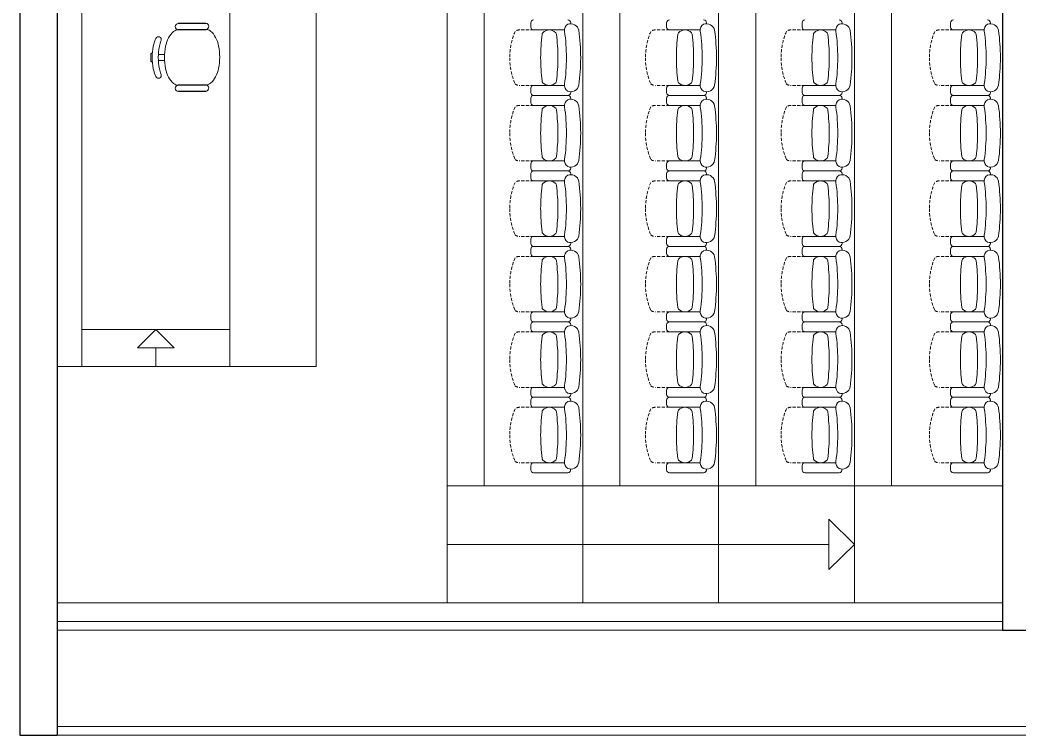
# Model space of a CAD drawing. Header units: inches. Extents: x 11 to 1053, y 2 to 902.
# Drawn here: x 379.9 to 460.9, y 64.4 to 122.3 of the extents above; entities that cross this region are included whole.
import ezdxf

# ---------------------------------------------------------------- set-up
doc = ezdxf.new("R2010")
doc.units = ezdxf.units.IN
doc.header["$MEASUREMENT"] = 0
doc.linetypes.add('DASHED2', pattern=[0.375, 0.25, -0.125])
for name, color, linetype, lineweight in [('OPREMA', 253, 'Continuous', 0), ('STOLARIJA', 5, 'Continuous', 0), ('ZID', 5, 'Continuous', 30)]:
    doc.layers.add(name, color=color, linetype=linetype, lineweight=lineweight)

msp = doc.modelspace()

# ---------------------------------------------------------------- linework, layer by layer
at = {"layer": 'OPREMA'}
for p, q in [((414.53, 163.409, 50), (414.53, 75.109, 50)), ((425.53, 163.409, 50), (425.53, 75.109, 50)), ((417.53, 153.909, 50), (417.53, 84.609, 50)), ((428.53, 153.909, 50), (428.53, 84.609, 50)), ((436.53, 154.259, 50), (436.53, 119.259, 50)), ((439.53, 119.259, 50), (439.53, 153.909, 50)), ((447.53, 119.259, 50), (447.53, 154.259, 50)), ((450.53, 119.259, 50), (450.53, 153.909, 50)), ((384.93, 144.259, 50), (384.93, 94.259, 50)), ((396.93, 144.259, 50), (396.93, 94.259, 50)), ((403.93, 144.259, 50), (403.93, 94.259, 50)), ((392.734, 122.09, 50), (394.984, 122.09, 50)), ((392.734, 121.59, 50), (394.984, 121.59, 50)), ((392.758, 122.061, 50), (395.008, 122.061, 50)), ((392.758, 121.561, 50), (395.008, 121.561, 50)), ((421.312, 121.773, 50), (421.312, 122.119, 50)), ((421.543, 121.542, 50), (424.039, 121.542, 50)), ((424.546, 122.046, 50), (424.546, 122.119, 50)), ((432.312, 121.773, 50), (432.312, 122.119, 50)), ((432.543, 121.542, 50), (435.039, 121.542, 50)), ((435.546, 122.046, 50), (435.546, 122.119, 50)), ((443.292, 121.773, 50), (443.292, 122.119, 50)), ((443.523, 121.542, 50), (446.019, 121.542, 50)), ((446.526, 122.046, 50), (446.526, 122.119, 50)), ((455.312, 121.773, 50), (455.312, 122.119, 50)), ((455.543, 121.542, 50), (458.039, 121.542, 50)), ((458.546, 122.046, 50), (458.546, 122.119, 50)), ((390.533, 119.611, 50), (390.533, 119.011, 50)), ((390.647, 119.661, 50), (390.583, 119.661, 50)), ((391.14, 119.561, 50), (391.64, 119.561, 50)), ((391.14, 119.061, 50), (391.64, 119.061, 50)), ((436.53, 119.259, 50), (436.53, 84.259, 50)), ((439.53, 84.609, 50), (439.53, 119.259, 50)), ((447.53, 84.259, 50), (447.53, 119.259, 50)), ((450.53, 84.609, 50), (450.53, 119.259, 50)), ((390.647, 118.961, 50), (390.583, 118.961, 50)), ((392.734, 117.09, 50), (394.984, 117.09, 50)), ((392.734, 116.59, 50), (394.984, 116.59, 50)), ((392.758, 117.061, 50), (395.008, 117.061, 50)), ((392.758, 116.561, 50), (395.008, 116.561, 50)), ((421.312, 116.811, 50), (421.312, 116.465, 50)), ((421.543, 117.042, 50), (424.039, 117.042, 50)), ((432.312, 116.811, 50), (432.312, 116.465, 50)), ((432.543, 117.042, 50), (435.039, 117.042, 50)), ((443.292, 116.811, 50), (443.292, 116.465, 50)), ((443.523, 117.042, 50), (446.019, 117.042, 50)), ((455.312, 116.811, 50), (455.312, 116.465, 50)), ((455.543, 117.042, 50), (458.039, 117.042, 50)), ((421.312, 115.657, 50), (421.312, 116.004, 50)), ((424.315, 116.234, 50), (421.543, 116.234, 50)), ((424.315, 116.234, 50), (421.543, 116.234, 50)), ((424.546, 116.538, 50), (424.546, 116.465, 50)), ((424.546, 116.538, 50), (424.546, 116.47, 50)), ((424.546, 115.931, 50), (424.546, 116.004, 50)), ((432.312, 115.657, 50), (432.312, 116.004, 50)), ((435.315, 116.234, 50), (432.543, 116.234, 50)), ((435.315, 116.234, 50), (432.543, 116.234, 50)), ((435.546, 116.538, 50), (435.546, 116.465, 50)), ((435.546, 116.538, 50), (435.546, 116.47, 50)), ((435.546, 115.931, 50), (435.546, 116.004, 50)), ((443.292, 115.657, 50), (443.292, 116.004, 50)), ((446.295, 116.234, 50), (443.523, 116.234, 50)), ((446.295, 116.234, 50), (443.523, 116.234, 50)), ((446.526, 116.538, 50), (446.526, 116.465, 50)), ((446.526, 116.538, 50), (446.526, 116.47, 50)), ((446.526, 115.931, 50), (446.526, 116.004, 50)), ((455.312, 115.657, 50), (455.312, 116.004, 50)), ((458.315, 116.234, 50), (455.543, 116.234, 50)), ((458.315, 116.234, 50), (455.543, 116.234, 50)), ((458.546, 116.538, 50), (458.546, 116.465, 50)), ((458.546, 116.538, 50), (458.546, 116.47, 50)), ((458.546, 115.931, 50), (458.546, 116.004, 50)), ((421.543, 115.427, 50), (424.039, 115.427, 50)), ((432.543, 115.427, 50), (435.039, 115.427, 50)), ((443.523, 115.427, 50), (446.019, 115.427, 50)), ((455.543, 115.427, 50), (458.039, 115.427, 50)), ((421.543, 110.927, 50), (424.039, 110.927, 50)), ((432.543, 110.927, 50), (435.039, 110.927, 50)), ((443.523, 110.927, 50), (446.019, 110.927, 50)), ((455.543, 110.927, 50), (458.039, 110.927, 50)), ((421.312, 110.696, 50), (421.312, 110.35, 50)), ((424.315, 110.119, 50), (421.543, 110.119, 50)), ((424.315, 110.119, 50), (421.543, 110.119, 50)), ((424.546, 110.423, 50), (424.546, 110.35, 50)), ((424.546, 110.423, 50), (424.546, 110.355, 50)), ((432.312, 110.696, 50), (432.312, 110.35, 50)), ((435.315, 110.119, 50), (432.543, 110.119, 50)), ((435.315, 110.119, 50), (432.543, 110.119, 50)), ((435.546, 110.423, 50), (435.546, 110.35, 50)), ((435.546, 110.423, 50), (435.546, 110.355, 50)), ((443.292, 110.696, 50), (443.292, 110.35, 50)), ((446.295, 110.119, 50), (443.523, 110.119, 50)), ((446.295, 110.119, 50), (443.523, 110.119, 50)), ((446.526, 110.423, 50), (446.526, 110.35, 50)), ((446.526, 110.423, 50), (446.526, 110.355, 50)), ((455.312, 110.696, 50), (455.312, 110.35, 50)), ((458.315, 110.119, 50), (455.543, 110.119, 50)), ((458.315, 110.119, 50), (455.543, 110.119, 50)), ((458.546, 110.423, 50), (458.546, 110.35, 50)), ((458.546, 110.423, 50), (458.546, 110.355, 50)), ((421.312, 109.542, 50), (421.312, 109.888, 50)), ((421.543, 109.311, 50), (424.039, 109.311, 50)), ((424.546, 109.815, 50), (424.546, 109.888, 50)), ((432.312, 109.542, 50), (432.312, 109.888, 50)), ((432.543, 109.311, 50), (435.039, 109.311, 50)), ((435.546, 109.815, 50), (435.546, 109.888, 50)), ((443.292, 109.542, 50), (443.292, 109.888, 50)), ((443.523, 109.311, 50), (446.019, 109.311, 50)), ((446.526, 109.815, 50), (446.526, 109.888, 50)), ((455.312, 109.542, 50), (455.312, 109.888, 50)), ((455.543, 109.311, 50), (458.039, 109.311, 50)), ((458.546, 109.815, 50), (458.546, 109.888, 50)), ((421.312, 104.581, 50), (421.312, 104.234, 50)), ((421.543, 104.811, 50), (424.039, 104.811, 50)), ((432.312, 104.581, 50), (432.312, 104.234, 50)), ((432.543, 104.811, 50), (435.039, 104.811, 50)), ((443.292, 104.581, 50), (443.292, 104.234, 50)), ((443.523, 104.811, 50), (446.019, 104.811, 50)), ((455.312, 104.581, 50), (455.312, 104.234, 50)), ((455.543, 104.811, 50), (458.039, 104.811, 50)), ((421.312, 103.427, 50), (421.312, 103.773, 50)), ((424.315, 104.004, 50), (421.543, 104.004, 50)), ((424.315, 104.004, 50), (421.543, 104.004, 50)), ((424.546, 104.307, 50), (424.546, 104.234, 50)), ((424.546, 104.307, 50), (424.546, 104.239, 50)), ((424.546, 103.7, 50), (424.546, 103.773, 50)), ((432.312, 103.427, 50), (432.312, 103.773, 50)), ((435.315, 104.004, 50), (432.543, 104.004, 50)), ((435.315, 104.004, 50), (432.543, 104.004, 50)), ((435.546, 104.307, 50), (435.546, 104.234, 50)), ((435.546, 104.307, 50), (435.546, 104.239, 50)), ((435.546, 103.7, 50), (435.546, 103.773, 50)), ((443.292, 103.427, 50), (443.292, 103.773, 50)), ((446.295, 104.004, 50), (443.523, 104.004, 50)), ((446.295, 104.004, 50), (443.523, 104.004, 50)), ((446.526, 104.307, 50), (446.526, 104.234, 50)), ((446.526, 104.307, 50), (446.526, 104.239, 50)), ((446.526, 103.7, 50), (446.526, 103.773, 50)), ((455.312, 103.427, 50), (455.312, 103.773, 50)), ((458.315, 104.004, 50), (455.543, 104.004, 50)), ((458.315, 104.004, 50), (455.543, 104.004, 50)), ((458.546, 104.307, 50), (458.546, 104.234, 50)), ((458.546, 104.307, 50), (458.546, 104.239, 50)), ((458.546, 103.7, 50), (458.546, 103.773, 50)), ((421.543, 103.196, 50), (424.039, 103.196, 50)), ((432.543, 103.196, 50), (435.039, 103.196, 50)), ((443.523, 103.196, 50), (446.019, 103.196, 50)), ((455.543, 103.196, 50), (458.039, 103.196, 50)), ((421.312, 98.465, 50), (421.312, 98.119, 50)), ((421.543, 98.696, 50), (424.039, 98.696, 50)), ((424.546, 98.192, 50), (424.546, 98.119, 50)), ((424.546, 98.192, 50), (424.546, 98.124, 50)), ((432.312, 98.465, 50), (432.312, 98.119, 50)), ((432.543, 98.696, 50), (435.039, 98.696, 50)), ((435.546, 98.192, 50), (435.546, 98.119, 50)), ((435.546, 98.192, 50), (435.546, 98.124, 50)), ((443.292, 98.465, 50), (443.292, 98.119, 50)), ((443.523, 98.696, 50), (446.019, 98.696, 50)), ((446.526, 98.192, 50), (446.526, 98.119, 50)), ((446.526, 98.192, 50), (446.526, 98.124, 50)), ((455.312, 98.465, 50), (455.312, 98.119, 50)), ((455.543, 98.696, 50), (458.039, 98.696, 50)), ((458.546, 98.192, 50), (458.546, 98.119, 50)), ((458.546, 98.192, 50), (458.546, 98.124, 50)), ((396.93, 97.259, 50), (384.93, 97.259, 50)), ((390.93, 97.259, 50), (389.451, 95.772, 50)), ((390.93, 97.259, 50), (392.408, 95.772, 50)), ((421.312, 97.311, 50), (421.312, 97.657, 50)), ((424.315, 97.888, 50), (421.543, 97.888, 50)), ((424.315, 97.888, 50), (421.543, 97.888, 50)), ((424.546, 97.585, 50), (424.546, 97.657, 50)), ((432.312, 97.311, 50), (432.312, 97.657, 50)), ((435.315, 97.888, 50), (432.543, 97.888, 50)), ((435.315, 97.888, 50), (432.543, 97.888, 50)), ((435.546, 97.585, 50), (435.546, 97.657, 50)), ((443.292, 97.311, 50), (443.292, 97.657, 50)), ((446.295, 97.888, 50), (443.523, 97.888, 50)), ((446.295, 97.888, 50), (443.523, 97.888, 50)), ((446.526, 97.585, 50), (446.526, 97.657, 50)), ((455.312, 97.311, 50), (455.312, 97.657, 50)), ((458.315, 97.888, 50), (455.543, 97.888, 50)), ((458.315, 97.888, 50), (455.543, 97.888, 50)), ((458.546, 97.585, 50), (458.546, 97.657, 50)), ((421.543, 97.081, 50), (424.039, 97.081, 50)), ((432.543, 97.081, 50), (435.039, 97.081, 50)), ((443.523, 97.081, 50), (446.019, 97.081, 50)), ((455.543, 97.081, 50), (458.039, 97.081, 50)), ((389.451, 95.772, 50), (392.408, 95.772, 50)), ((390.93, 95.772, 50), (390.93, 94.259, 50)), ((398.807, 94.259, 50), (382.93, 94.259, 50)), ((403.93, 94.259, 50), (392.807, 94.259, 50)), ((421.312, 92.35, 50), (421.312, 92.004, 50)), ((421.543, 92.581, 50), (424.039, 92.581, 50)), ((432.312, 92.35, 50), (432.312, 92.004, 50)), ((432.543, 92.581, 50), (435.039, 92.581, 50)), ((443.292, 92.35, 50), (443.292, 92.004, 50)), ((443.523, 92.581, 50), (446.019, 92.581, 50)), ((455.312, 92.35, 50), (455.312, 92.004, 50)), ((455.543, 92.581, 50), (458.039, 92.581, 50)), ((421.312, 91.196, 50), (421.312, 91.542, 50)), ((424.315, 91.773, 50), (421.543, 91.773, 50)), ((424.315, 91.773, 50), (421.543, 91.773, 50)), ((424.546, 92.076, 50), (424.546, 92.004, 50)), ((424.546, 92.076, 50), (424.546, 92.009, 50)), ((424.546, 91.469, 50), (424.546, 91.542, 50)), ((432.312, 91.196, 50), (432.312, 91.542, 50)), ((435.315, 91.773, 50), (432.543, 91.773, 50)), ((435.315, 91.773, 50), (432.543, 91.773, 50)), ((435.546, 92.076, 50), (435.546, 92.004, 50)), ((435.546, 92.076, 50), (435.546, 92.009, 50)), ((435.546, 91.469, 50), (435.546, 91.542, 50)), ((443.292, 91.196, 50), (443.292, 91.542, 50)), ((446.295, 91.773, 50), (443.523, 91.773, 50)), ((446.295, 91.773, 50), (443.523, 91.773, 50)), ((446.526, 92.076, 50), (446.526, 92.004, 50)), ((446.526, 92.076, 50), (446.526, 92.009, 50)), ((446.526, 91.469, 50), (446.526, 91.542, 50)), ((455.312, 91.196, 50), (455.312, 91.542, 50)), ((458.315, 91.773, 50), (455.543, 91.773, 50)), ((458.315, 91.773, 50), (455.543, 91.773, 50)), ((458.546, 92.076, 50), (458.546, 92.004, 50)), ((458.546, 92.076, 50), (458.546, 92.009, 50)), ((458.546, 91.469, 50), (458.546, 91.542, 50)), ((421.543, 90.965, 50), (424.039, 90.965, 50)), ((432.543, 90.965, 50), (435.039, 90.965, 50)), ((443.523, 90.965, 50), (446.019, 90.965, 50)), ((455.543, 90.965, 50), (458.039, 90.965, 50)), ((421.312, 86.234, 50), (421.312, 85.888, 50)), ((421.543, 86.465, 50), (424.039, 86.465, 50)), ((432.312, 86.234, 50), (432.312, 85.888, 50)), ((432.543, 86.465, 50), (435.039, 86.465, 50)), ((443.292, 86.234, 50), (443.292, 85.888, 50)), ((443.523, 86.465, 50), (446.019, 86.465, 50)), ((455.312, 86.234, 50), (455.312, 85.888, 50)), ((455.543, 86.465, 50), (458.039, 86.465, 50)), ((424.315, 85.657, 50), (421.543, 85.657, 50)), ((435.315, 85.657, 50), (432.543, 85.657, 50)), ((446.295, 85.657, 50), (443.523, 85.657, 50)), ((458.315, 85.657, 50), (455.543, 85.657, 50)), ((414.53, 84.609, 50), (459.53, 84.609, 50)), ((436.53, 84.259, 50), (436.53, 75.109, 50)), ((436.53, 75.109, 50), (436.53, 84.259, 50)), ((447.53, 75.109, 50), (447.53, 84.259, 50)), ((447.53, 79.859, 50), (445.466, 81.905, 50)), ((445.466, 81.905, 50), (445.466, 77.812, 50)), ((414.53, 79.859, 50), (445.466, 79.859, 50)), ((447.53, 79.859, 50), (445.466, 77.812, 50))]:
    msp.add_line(p, q, dxfattribs=at)
at = {"layer": 'OPREMA', "linetype": 'DASHED2'}
for p, q in [((421.543, 121.542, 50), (420.387, 121.542, 50)), ((432.543, 121.542, 50), (431.387, 121.542, 50)), ((443.523, 121.542, 50), (442.366, 121.542, 50)), ((455.543, 121.542, 50), (454.387, 121.542, 50)), ((421.543, 117.042, 50), (420.387, 117.042, 50)), ((432.543, 117.042, 50), (431.387, 117.042, 50)), ((443.523, 117.042, 50), (442.366, 117.042, 50)), ((455.543, 117.042, 50), (454.387, 117.042, 50)), ((421.543, 115.427, 50), (420.387, 115.427, 50)), ((432.543, 115.427, 50), (431.387, 115.427, 50)), ((443.523, 115.427, 50), (442.366, 115.427, 50)), ((455.543, 115.427, 50), (454.387, 115.427, 50)), ((421.543, 110.927, 50), (420.387, 110.927, 50)), ((432.543, 110.927, 50), (431.387, 110.927, 50)), ((443.523, 110.927, 50), (442.366, 110.927, 50)), ((455.543, 110.927, 50), (454.387, 110.927, 50)), ((421.543, 109.311, 50), (420.387, 109.311, 50)), ((432.543, 109.311, 50), (431.387, 109.311, 50)), ((443.523, 109.311, 50), (442.366, 109.311, 50)), ((455.543, 109.311, 50), (454.387, 109.311, 50)), ((421.543, 104.811, 50), (420.387, 104.811, 50)), ((432.543, 104.811, 50), (431.387, 104.811, 50)), ((443.523, 104.811, 50), (442.366, 104.811, 50)), ((455.543, 104.811, 50), (454.387, 104.811, 50)), ((421.543, 103.196, 50), (420.387, 103.196, 50)), ((432.543, 103.196, 50), (431.387, 103.196, 50)), ((443.523, 103.196, 50), (442.366, 103.196, 50)), ((455.543, 103.196, 50), (454.387, 103.196, 50)), ((421.543, 98.696, 50), (420.387, 98.696, 50)), ((432.543, 98.696, 50), (431.387, 98.696, 50)), ((443.523, 98.696, 50), (442.366, 98.696, 50)), ((455.543, 98.696, 50), (454.387, 98.696, 50)), ((421.543, 97.081, 50), (420.387, 97.081, 50)), ((432.543, 97.081, 50), (431.387, 97.081, 50)), ((443.523, 97.081, 50), (442.366, 97.081, 50)), ((455.543, 97.081, 50), (454.387, 97.081, 50)), ((421.543, 92.581, 50), (420.387, 92.581, 50)), ((432.543, 92.581, 50), (431.387, 92.581, 50)), ((443.523, 92.581, 50), (442.366, 92.581, 50)), ((455.543, 92.581, 50), (454.387, 92.581, 50)), ((421.543, 90.965, 50), (420.387, 90.965, 50)), ((432.543, 90.965, 50), (431.387, 90.965, 50)), ((443.523, 90.965, 50), (442.366, 90.965, 50)), ((455.543, 90.965, 50), (454.387, 90.965, 50)), ((421.543, 86.465, 50), (420.387, 86.465, 50)), ((432.543, 86.465, 50), (431.387, 86.465, 50)), ((443.523, 86.465, 50), (442.366, 86.465, 50)), ((455.543, 86.465, 50), (454.387, 86.465, 50))]:
    msp.add_line(p, q, dxfattribs=at)
at = {"layer": 'OPREMA'}
for centre, radius, start, end in [((421.543, 122.119, 50), 0.231, 90, 180), ((424.315, 122.119, 50), 0.231, 360, 90), ((432.543, 122.119, 50), 0.231, 90, 180), ((435.315, 122.119, 50), 0.231, 360, 90), ((443.523, 122.119, 50), 0.231, 90, 180), ((446.295, 122.119, 50), 0.231, 360, 90), ((455.543, 122.119, 50), 0.231, 90, 180), ((458.315, 122.119, 50), 0.231, 360, 90), ((393.408, 120.18, 50), 1.616, 129.63927, 153.43495), ((392.758, 120.964, 50), 0.597, 90, 129.63927), ((392.758, 121.811, 50), 0.25, 90, 270), ((394.984, 121.84, 50), 0.25, 270, 90), ((394.984, 120.993, 50), 0.597, 50.36073, 90), ((394.334, 120.209, 50), 1.616, 26.56505, 50.36073), ((421.543, 121.773, 50), 0.231, 180, 270), ((422.807, 120.825, 50), 0.717, 43.34418, 136.65582), ((424.615, 121.518, 50), 0.577, 123.25337, 188.15751), ((409.086, 119.292, 50), 15.111, 0, 8.15751), ((424.543, 121.371, 50), 0.675, 12.27429, 111.18423), ((408.602, 119.292, 50), 16.749, 0, 7.62549), ((432.543, 121.773, 50), 0.231, 180, 270), ((433.807, 120.825, 50), 0.717, 43.34418, 136.65582), ((435.615, 121.518, 50), 0.577, 123.25337, 188.15751), ((420.086, 119.292, 50), 15.111, 0, 8.15751), ((435.543, 121.371, 50), 0.675, 12.27429, 111.18423), ((419.602, 119.292, 50), 16.749, 0, 7.62549), ((443.523, 121.773, 50), 0.231, 180, 270), ((444.787, 120.825, 50), 0.717, 43.34418, 136.65582), ((446.595, 121.518, 50), 0.577, 123.25337, 188.15751), ((431.066, 119.292, 50), 15.111, 0, 8.15751), ((446.523, 121.371, 50), 0.675, 12.27429, 111.18423), ((430.582, 119.292, 50), 16.749, 0, 7.62549), ((455.543, 121.773, 50), 0.231, 180, 270), ((456.807, 120.825, 50), 0.717, 43.34418, 136.65582), ((458.615, 121.518, 50), 0.577, 123.25337, 188.15751), ((443.086, 119.292, 50), 15.111, 0, 8.15751), ((458.543, 121.371, 50), 0.675, 12.27429, 111.18423), ((442.602, 119.292, 50), 16.749, 0, 7.62549), ((393.455, 119.656, 50), 2.786, 153.43495, 168.29908), ((391.151, 120.766, 50), 0.229, 338.4187, 158.4187), ((393.955, 119.656, 50), 2.786, 158.4187, 168.29908), ((394.455, 119.656, 50), 2.786, 153.43495, 168.29908), ((393.287, 119.685, 50), 2.786, 11.70092, 26.56505), ((437.703, 119.292, 50), 15.594, 173.0207, 180), ((422.453, 121.159, 50), 0.231, 136.65582, 173.0207), ((423.16, 121.159, 50), 0.231, 6.9793, 43.34418), ((407.911, 119.292, 50), 15.594, 0, 6.9793), ((448.703, 119.292, 50), 15.594, 173.0207, 180), ((433.453, 121.159, 50), 0.231, 136.65582, 173.0207), ((434.16, 121.159, 50), 0.231, 6.9793, 43.34418), ((418.911, 119.292, 50), 15.594, 0, 6.9793), ((459.682, 119.292, 50), 15.594, 173.0207, 180), ((444.433, 121.159, 50), 0.231, 136.65582, 173.0207), ((445.14, 121.159, 50), 0.231, 6.9793, 43.34418), ((429.891, 119.292, 50), 15.594, 0, 6.9793), ((471.703, 119.292, 50), 15.594, 173.0207, 180), ((456.453, 121.159, 50), 0.231, 136.65582, 173.0207), ((457.16, 121.159, 50), 0.231, 6.9793, 43.34418), ((441.911, 119.292, 50), 15.594, 0, 6.9793), ((395.12, 119.311, 50), 4.487, 168.29908, 180), ((395.62, 119.311, 50), 4.487, 168.29908, 180), ((396.12, 119.311, 50), 4.487, 168.29908, 180), ((391.622, 119.34, 50), 4.487, 0, 11.70092), ((390.583, 119.611, 50), 0.05, 90, 180), ((390.583, 119.011, 50), 0.05, 180, 270), ((395.12, 119.311, 50), 4.487, 180, 191.70092), ((395.62, 119.311, 50), 4.487, 180, 191.70092), ((396.12, 119.311, 50), 4.487, 180, 191.70092), ((391.622, 119.34, 50), 4.487, 348.29908, 0), ((437.703, 119.292, 50), 15.594, 180, 186.9793), ((407.911, 119.292, 50), 15.594, 353.0207, 0), ((409.086, 119.292, 50), 15.111, 351.84249, 0), ((408.602, 119.292, 50), 16.749, 352.37451, 0), ((448.703, 119.292, 50), 15.594, 180, 186.9793), ((418.911, 119.292, 50), 15.594, 353.0207, 0), ((420.086, 119.292, 50), 15.111, 351.84249, 0), ((419.602, 119.292, 50), 16.749, 352.37451, 0), ((459.682, 119.292, 50), 15.594, 180, 186.9793), ((429.891, 119.292, 50), 15.594, 353.0207, 0), ((431.066, 119.292, 50), 15.111, 351.84249, 0), ((430.582, 119.292, 50), 16.749, 352.37451, 0), ((471.703, 119.292, 50), 15.594, 180, 186.9793), ((441.911, 119.292, 50), 15.594, 353.0207, 0), ((443.086, 119.292, 50), 15.111, 351.84249, 0), ((442.602, 119.292, 50), 16.749, 352.37451, 0), ((393.455, 118.966, 50), 2.786, 191.70092, 206.56505), ((393.955, 118.966, 50), 2.786, 191.70092, 201.5813), ((394.455, 118.966, 50), 2.786, 191.70092, 206.56505), ((393.287, 118.996, 50), 2.786, 333.43495, 348.29908), ((391.151, 117.857, 50), 0.229, 201.5813, 21.5813), ((393.408, 118.443, 50), 1.616, 206.56505, 230.36073), ((394.334, 118.472, 50), 1.616, 309.63927, 333.43495), ((422.453, 117.425, 50), 0.231, 186.9793, 223.34418), ((423.16, 117.425, 50), 0.231, 316.65582, 353.0207), ((433.453, 117.425, 50), 0.231, 186.9793, 223.34418), ((434.16, 117.425, 50), 0.231, 316.65582, 353.0207), ((444.433, 117.425, 50), 0.231, 186.9793, 223.34418), ((445.14, 117.425, 50), 0.231, 316.65582, 353.0207), ((456.453, 117.425, 50), 0.231, 186.9793, 223.34418), ((457.16, 117.425, 50), 0.231, 316.65582, 353.0207), ((392.758, 117.659, 50), 0.597, 230.36073, 270), ((392.758, 116.811, 50), 0.25, 90, 270), ((394.984, 117.688, 50), 0.597, 270, 309.63927), ((394.984, 116.84, 50), 0.25, 270, 90), ((421.543, 116.811, 50), 0.231, 90, 180), ((422.807, 117.759, 50), 0.717, 223.34418, 316.65582), ((424.615, 117.066, 50), 0.577, 171.84249, 236.74663), ((424.615, 117.066, 50), 0.577, 171.84249, 236.74663), ((424.543, 117.213, 50), 0.675, 248.81577, 347.72571), ((432.543, 116.811, 50), 0.231, 90, 180), ((433.807, 117.759, 50), 0.717, 223.34418, 316.65582), ((435.615, 117.066, 50), 0.577, 171.84249, 236.74663), ((435.615, 117.066, 50), 0.577, 171.84249, 236.74663), ((435.543, 117.213, 50), 0.675, 248.81577, 347.72571), ((443.523, 116.811, 50), 0.231, 90, 180), ((444.787, 117.759, 50), 0.717, 223.34418, 316.65582), ((446.595, 117.066, 50), 0.577, 171.84249, 236.74663), ((446.595, 117.066, 50), 0.577, 171.84249, 236.74663), ((446.523, 117.213, 50), 0.675, 248.81577, 347.72571), ((455.543, 116.811, 50), 0.231, 90, 180), ((456.807, 117.759, 50), 0.717, 223.34418, 316.65582), ((458.615, 117.066, 50), 0.577, 171.84249, 236.74663), ((458.615, 117.066, 50), 0.577, 171.84249, 236.74663), ((458.543, 117.213, 50), 0.675, 248.81577, 347.72571), ((421.543, 116.465, 50), 0.231, 180, 270), ((421.543, 116.004, 50), 0.231, 90, 180), ((424.615, 115.403, 50), 0.577, 123.25337, 188.15751), ((424.543, 115.256, 50), 0.675, 12.27429, 111.18423), ((424.315, 116.465, 50), 0.231, 270, 0), ((424.315, 116.004, 50), 0.231, 360, 90), ((432.543, 116.465, 50), 0.231, 180, 270), ((432.543, 116.004, 50), 0.231, 90, 180), ((435.615, 115.403, 50), 0.577, 123.25337, 188.15751), ((435.543, 115.256, 50), 0.675, 12.27429, 111.18423), ((435.315, 116.465, 50), 0.231, 270, 0), ((435.315, 116.004, 50), 0.231, 360, 90), ((443.523, 116.465, 50), 0.231, 180, 270), ((443.523, 116.004, 50), 0.231, 90, 180), ((446.595, 115.403, 50), 0.577, 123.25337, 188.15751), ((446.523, 115.256, 50), 0.675, 12.27429, 111.18423), ((446.295, 116.465, 50), 0.231, 270, 0), ((446.295, 116.004, 50), 0.231, 360, 90), ((455.543, 116.465, 50), 0.231, 180, 270), ((455.543, 116.004, 50), 0.231, 90, 180), ((458.615, 115.403, 50), 0.577, 123.25337, 188.15751), ((458.543, 115.256, 50), 0.675, 12.27429, 111.18423), ((458.315, 116.465, 50), 0.231, 270, 0), ((458.315, 116.004, 50), 0.231, 360, 90), ((421.543, 115.657, 50), 0.231, 180, 270), ((437.703, 113.177, 50), 15.594, 173.0207, 180), ((422.453, 115.043, 50), 0.231, 136.65582, 173.0207), ((422.807, 114.71, 50), 0.717, 43.34418, 136.65582), ((423.16, 115.043, 50), 0.231, 6.9793, 43.34418), ((407.911, 113.177, 50), 15.594, 0, 6.9793), ((409.086, 113.177, 50), 15.111, 0, 8.15751), ((408.602, 113.177, 50), 16.749, 0, 7.62549), ((432.543, 115.657, 50), 0.231, 180, 270), ((448.703, 113.177, 50), 15.594, 173.0207, 180), ((433.453, 115.043, 50), 0.231, 136.65582, 173.0207), ((433.807, 114.71, 50), 0.717, 43.34418, 136.65582), ((434.16, 115.043, 50), 0.231, 6.9793, 43.34418), ((418.911, 113.177, 50), 15.594, 0, 6.9793), ((420.086, 113.177, 50), 15.111, 0, 8.15751), ((419.602, 113.177, 50), 16.749, 0, 7.62549), ((443.523, 115.657, 50), 0.231, 180, 270), ((459.682, 113.177, 50), 15.594, 173.0207, 180), ((444.433, 115.043, 50), 0.231, 136.65582, 173.0207), ((444.787, 114.71, 50), 0.717, 43.34418, 136.65582), ((445.14, 115.043, 50), 0.231, 6.9793, 43.34418), ((429.891, 113.177, 50), 15.594, 0, 6.9793), ((431.066, 113.177, 50), 15.111, 0, 8.15751), ((430.582, 113.177, 50), 16.749, 0, 7.62549), ((455.543, 115.657, 50), 0.231, 180, 270), ((471.703, 113.177, 50), 15.594, 173.0207, 180), ((456.453, 115.043, 50), 0.231, 136.65582, 173.0207), ((456.807, 114.71, 50), 0.717, 43.34418, 136.65582), ((457.16, 115.043, 50), 0.231, 6.9793, 43.34418), ((441.911, 113.177, 50), 15.594, 0, 6.9793), ((443.086, 113.177, 50), 15.111, 0, 8.15751), ((442.602, 113.177, 50), 16.749, 0, 7.62549), ((437.703, 113.177, 50), 15.594, 180, 186.9793), ((407.911, 113.177, 50), 15.594, 353.0207, 0), ((409.086, 113.177, 50), 15.111, 351.84249, 0), ((408.602, 113.177, 50), 16.749, 352.37451, 0), ((448.703, 113.177, 50), 15.594, 180, 186.9793), ((418.911, 113.177, 50), 15.594, 353.0207, 0), ((420.086, 113.177, 50), 15.111, 351.84249, 0), ((419.602, 113.177, 50), 16.749, 352.37451, 0), ((459.682, 113.177, 50), 15.594, 180, 186.9793), ((429.891, 113.177, 50), 15.594, 353.0207, 0), ((431.066, 113.177, 50), 15.111, 351.84249, 0), ((430.582, 113.177, 50), 16.749, 352.37451, 0), ((471.703, 113.177, 50), 15.594, 180, 186.9793), ((441.911, 113.177, 50), 15.594, 353.0207, 0), ((443.086, 113.177, 50), 15.111, 351.84249, 0), ((442.602, 113.177, 50), 16.749, 352.37451, 0), ((421.543, 110.696, 50), 0.231, 90, 180), ((422.453, 111.31, 50), 0.231, 186.9793, 223.34418), ((422.807, 111.643, 50), 0.717, 223.34418, 316.65582), ((423.16, 111.31, 50), 0.231, 316.65582, 353.0207), ((424.615, 110.951, 50), 0.577, 171.84249, 236.74663), ((424.615, 110.951, 50), 0.577, 171.84249, 236.74663), ((424.543, 111.098, 50), 0.675, 248.81577, 347.72571), ((432.543, 110.696, 50), 0.231, 90, 180), ((433.453, 111.31, 50), 0.231, 186.9793, 223.34418), ((433.807, 111.643, 50), 0.717, 223.34418, 316.65582), ((434.16, 111.31, 50), 0.231, 316.65582, 353.0207), ((435.615, 110.951, 50), 0.577, 171.84249, 236.74663), ((435.615, 110.951, 50), 0.577, 171.84249, 236.74663), ((435.543, 111.098, 50), 0.675, 248.81577, 347.72571), ((443.523, 110.696, 50), 0.231, 90, 180), ((444.433, 111.31, 50), 0.231, 186.9793, 223.34418), ((444.787, 111.643, 50), 0.717, 223.34418, 316.65582), ((445.14, 111.31, 50), 0.231, 316.65582, 353.0207), ((446.595, 110.951, 50), 0.577, 171.84249, 236.74663), ((446.595, 110.951, 50), 0.577, 171.84249, 236.74663), ((446.523, 111.098, 50), 0.675, 248.81577, 347.72571), ((455.543, 110.696, 50), 0.231, 90, 180), ((456.453, 111.31, 50), 0.231, 186.9793, 223.34418), ((456.807, 111.643, 50), 0.717, 223.34418, 316.65582), ((457.16, 111.31, 50), 0.231, 316.65582, 353.0207), ((458.615, 110.951, 50), 0.577, 171.84249, 236.74663), ((458.615, 110.951, 50), 0.577, 171.84249, 236.74663), ((458.543, 111.098, 50), 0.675, 248.81577, 347.72571), ((421.543, 110.35, 50), 0.231, 180, 270), ((421.543, 109.888, 50), 0.231, 90, 180), ((424.315, 110.35, 50), 0.231, 270, 0), ((424.315, 109.888, 50), 0.231, 360, 90), ((432.543, 110.35, 50), 0.231, 180, 270), ((432.543, 109.888, 50), 0.231, 90, 180), ((435.315, 110.35, 50), 0.231, 270, 0), ((435.315, 109.888, 50), 0.231, 360, 90), ((443.523, 110.35, 50), 0.231, 180, 270), ((443.523, 109.888, 50), 0.231, 90, 180), ((446.295, 110.35, 50), 0.231, 270, 0), ((446.295, 109.888, 50), 0.231, 360, 90), ((455.543, 110.35, 50), 0.231, 180, 270), ((455.543, 109.888, 50), 0.231, 90, 180), ((458.315, 110.35, 50), 0.231, 270, 0), ((458.315, 109.888, 50), 0.231, 360, 90), ((421.543, 109.542, 50), 0.231, 180, 270), ((422.807, 108.594, 50), 0.717, 43.34418, 136.65582), ((424.615, 109.287, 50), 0.577, 123.25337, 188.15751), ((424.543, 109.14, 50), 0.675, 12.27429, 111.18423), ((408.602, 107.061, 50), 16.749, 0, 7.62549), ((432.543, 109.542, 50), 0.231, 180, 270), ((433.807, 108.594, 50), 0.717, 43.34418, 136.65582), ((435.615, 109.287, 50), 0.577, 123.25337, 188.15751), ((435.543, 109.14, 50), 0.675, 12.27429, 111.18423), ((419.602, 107.061, 50), 16.749, 0, 7.62549), ((443.523, 109.542, 50), 0.231, 180, 270), ((444.787, 108.594, 50), 0.717, 43.34418, 136.65582), ((446.595, 109.287, 50), 0.577, 123.25337, 188.15751), ((446.523, 109.14, 50), 0.675, 12.27429, 111.18423), ((430.582, 107.061, 50), 16.749, 0, 7.62549), ((455.543, 109.542, 50), 0.231, 180, 270), ((456.807, 108.594, 50), 0.717, 43.34418, 136.65582), ((458.615, 109.287, 50), 0.577, 123.25337, 188.15751), ((458.543, 109.14, 50), 0.675, 12.27429, 111.18423), ((442.602, 107.061, 50), 16.749, 0, 7.62549), ((437.703, 107.061, 50), 15.594, 173.0207, 180), ((422.453, 108.928, 50), 0.231, 136.65582, 173.0207), ((423.16, 108.928, 50), 0.231, 6.9793, 43.34418), ((407.911, 107.061, 50), 15.594, 0, 6.9793), ((409.086, 107.061, 50), 15.111, 0, 8.15751), ((448.703, 107.061, 50), 15.594, 173.0207, 180), ((433.453, 108.928, 50), 0.231, 136.65582, 173.0207), ((434.16, 108.928, 50), 0.231, 6.9793, 43.34418), ((418.911, 107.061, 50), 15.594, 0, 6.9793), ((420.086, 107.061, 50), 15.111, 0, 8.15751), ((459.682, 107.061, 50), 15.594, 173.0207, 180), ((444.433, 108.928, 50), 0.231, 136.65582, 173.0207), ((445.14, 108.928, 50), 0.231, 6.9793, 43.34418), ((429.891, 107.061, 50), 15.594, 0, 6.9793), ((431.066, 107.061, 50), 15.111, 0, 8.15751), ((471.703, 107.061, 50), 15.594, 173.0207, 180), ((456.453, 108.928, 50), 0.231, 136.65582, 173.0207), ((457.16, 108.928, 50), 0.231, 6.9793, 43.34418), ((441.911, 107.061, 50), 15.594, 0, 6.9793), ((443.086, 107.061, 50), 15.111, 0, 8.15751), ((437.703, 107.061, 50), 15.594, 180, 186.9793), ((407.911, 107.061, 50), 15.594, 353.0207, 0), ((409.086, 107.061, 50), 15.111, 351.84249, 0), ((408.602, 107.061, 50), 16.749, 352.37451, 0), ((448.703, 107.061, 50), 15.594, 180, 186.9793), ((418.911, 107.061, 50), 15.594, 353.0207, 0), ((420.086, 107.061, 50), 15.111, 351.84249, 0), ((419.602, 107.061, 50), 16.749, 352.37451, 0), ((459.682, 107.061, 50), 15.594, 180, 186.9793), ((429.891, 107.061, 50), 15.594, 353.0207, 0), ((431.066, 107.061, 50), 15.111, 351.84249, 0), ((430.582, 107.061, 50), 16.749, 352.37451, 0), ((471.703, 107.061, 50), 15.594, 180, 186.9793), ((441.911, 107.061, 50), 15.594, 353.0207, 0), ((443.086, 107.061, 50), 15.111, 351.84249, 0), ((442.602, 107.061, 50), 16.749, 352.37451, 0), ((421.543, 104.581, 50), 0.231, 90, 180), ((422.453, 105.194, 50), 0.231, 186.9793, 223.34418), ((422.807, 105.528, 50), 0.717, 223.34418, 316.65582), ((423.16, 105.194, 50), 0.231, 316.65582, 353.0207), ((424.615, 104.835, 50), 0.577, 171.84249, 236.74663), ((424.615, 104.835, 50), 0.577, 171.84249, 236.74663), ((424.543, 104.982, 50), 0.675, 248.81577, 347.72571), ((432.543, 104.581, 50), 0.231, 90, 180), ((433.453, 105.194, 50), 0.231, 186.9793, 223.34418), ((433.807, 105.528, 50), 0.717, 223.34418, 316.65582), ((434.16, 105.194, 50), 0.231, 316.65582, 353.0207), ((435.615, 104.835, 50), 0.577, 171.84249, 236.74663), ((435.615, 104.835, 50), 0.577, 171.84249, 236.74663), ((435.543, 104.982, 50), 0.675, 248.81577, 347.72571), ((443.523, 104.581, 50), 0.231, 90, 180), ((444.433, 105.194, 50), 0.231, 186.9793, 223.34418), ((444.787, 105.528, 50), 0.717, 223.34418, 316.65582), ((445.14, 105.194, 50), 0.231, 316.65582, 353.0207), ((446.595, 104.835, 50), 0.577, 171.84249, 236.74663), ((446.595, 104.835, 50), 0.577, 171.84249, 236.74663), ((446.523, 104.982, 50), 0.675, 248.81577, 347.72571), ((455.543, 104.581, 50), 0.231, 90, 180), ((456.453, 105.194, 50), 0.231, 186.9793, 223.34418), ((456.807, 105.528, 50), 0.717, 223.34418, 316.65582), ((457.16, 105.194, 50), 0.231, 316.65582, 353.0207), ((458.615, 104.835, 50), 0.577, 171.84249, 236.74663), ((458.615, 104.835, 50), 0.577, 171.84249, 236.74663), ((458.543, 104.982, 50), 0.675, 248.81577, 347.72571), ((421.543, 104.234, 50), 0.231, 180, 270), ((421.543, 103.773, 50), 0.231, 90, 180), ((424.615, 103.172, 50), 0.577, 123.25337, 188.15751), ((424.543, 103.025, 50), 0.675, 12.27429, 111.18423), ((424.315, 104.234, 50), 0.231, 270, 0), ((424.315, 103.773, 50), 0.231, 360, 90), ((432.543, 104.234, 50), 0.231, 180, 270), ((432.543, 103.773, 50), 0.231, 90, 180), ((435.615, 103.172, 50), 0.577, 123.25337, 188.15751), ((435.543, 103.025, 50), 0.675, 12.27429, 111.18423), ((435.315, 104.234, 50), 0.231, 270, 0), ((435.315, 103.773, 50), 0.231, 360, 90), ((443.523, 104.234, 50), 0.231, 180, 270), ((443.523, 103.773, 50), 0.231, 90, 180), ((446.595, 103.172, 50), 0.577, 123.25337, 188.15751), ((446.523, 103.025, 50), 0.675, 12.27429, 111.18423), ((446.295, 104.234, 50), 0.231, 270, 0), ((446.295, 103.773, 50), 0.231, 360, 90), ((455.543, 104.234, 50), 0.231, 180, 270), ((455.543, 103.773, 50), 0.231, 90, 180), ((458.615, 103.172, 50), 0.577, 123.25337, 188.15751), ((458.543, 103.025, 50), 0.675, 12.27429, 111.18423), ((458.315, 104.234, 50), 0.231, 270, 0), ((458.315, 103.773, 50), 0.231, 360, 90), ((421.543, 103.427, 50), 0.231, 180, 270), ((437.703, 100.946, 50), 15.594, 173.0207, 180), ((422.453, 102.813, 50), 0.231, 136.65582, 173.0207), ((422.807, 102.479, 50), 0.717, 43.34418, 136.65582), ((423.16, 102.813, 50), 0.231, 6.9793, 43.34418), ((407.911, 100.946, 50), 15.594, 0, 6.9793), ((409.086, 100.946, 50), 15.111, 0, 8.15751), ((408.602, 100.946, 50), 16.749, 0, 7.62549), ((432.543, 103.427, 50), 0.231, 180, 270), ((448.703, 100.946, 50), 15.594, 173.0207, 180), ((433.453, 102.813, 50), 0.231, 136.65582, 173.0207), ((433.807, 102.479, 50), 0.717, 43.34418, 136.65582), ((434.16, 102.813, 50), 0.231, 6.9793, 43.34418), ((418.911, 100.946, 50), 15.594, 0, 6.9793), ((420.086, 100.946, 50), 15.111, 0, 8.15751), ((419.602, 100.946, 50), 16.749, 0, 7.62549), ((443.523, 103.427, 50), 0.231, 180, 270), ((459.682, 100.946, 50), 15.594, 173.0207, 180), ((444.433, 102.813, 50), 0.231, 136.65582, 173.0207), ((444.787, 102.479, 50), 0.717, 43.34418, 136.65582), ((445.14, 102.813, 50), 0.231, 6.9793, 43.34418), ((429.891, 100.946, 50), 15.594, 0, 6.9793), ((431.066, 100.946, 50), 15.111, 0, 8.15751), ((430.582, 100.946, 50), 16.749, 0, 7.62549), ((455.543, 103.427, 50), 0.231, 180, 270), ((471.703, 100.946, 50), 15.594, 173.0207, 180), ((456.453, 102.813, 50), 0.231, 136.65582, 173.0207), ((456.807, 102.479, 50), 0.717, 43.34418, 136.65582), ((457.16, 102.813, 50), 0.231, 6.9793, 43.34418), ((441.911, 100.946, 50), 15.594, 0, 6.9793), ((443.086, 100.946, 50), 15.111, 0, 8.15751), ((442.602, 100.946, 50), 16.749, 0, 7.62549), ((437.703, 100.946, 50), 15.594, 180, 186.9793), ((407.911, 100.946, 50), 15.594, 353.0207, 0), ((409.086, 100.946, 50), 15.111, 351.84249, 0), ((408.602, 100.946, 50), 16.749, 352.37451, 0), ((448.703, 100.946, 50), 15.594, 180, 186.9793), ((418.911, 100.946, 50), 15.594, 353.0207, 0), ((420.086, 100.946, 50), 15.111, 351.84249, 0), ((419.602, 100.946, 50), 16.749, 352.37451, 0), ((459.682, 100.946, 50), 15.594, 180, 186.9793), ((429.891, 100.946, 50), 15.594, 353.0207, 0), ((431.066, 100.946, 50), 15.111, 351.84249, 0), ((430.582, 100.946, 50), 16.749, 352.37451, 0), ((471.703, 100.946, 50), 15.594, 180, 186.9793), ((441.911, 100.946, 50), 15.594, 353.0207, 0), ((443.086, 100.946, 50), 15.111, 351.84249, 0), ((442.602, 100.946, 50), 16.749, 352.37451, 0), ((422.453, 99.079, 50), 0.231, 186.9793, 223.34418), ((422.807, 99.413, 50), 0.717, 223.34418, 316.65582), ((423.16, 99.079, 50), 0.231, 316.65582, 353.0207), ((424.615, 98.72, 50), 0.577, 171.84249, 236.74663), ((424.615, 98.72, 50), 0.577, 171.84249, 236.74663), ((433.453, 99.079, 50), 0.231, 186.9793, 223.34418), ((433.807, 99.413, 50), 0.717, 223.34418, 316.65582), ((434.16, 99.079, 50), 0.231, 316.65582, 353.0207), ((435.615, 98.72, 50), 0.577, 171.84249, 236.74663), ((435.615, 98.72, 50), 0.577, 171.84249, 236.74663), ((444.433, 99.079, 50), 0.231, 186.9793, 223.34418), ((444.787, 99.413, 50), 0.717, 223.34418, 316.65582), ((445.14, 99.079, 50), 0.231, 316.65582, 353.0207), ((446.595, 98.72, 50), 0.577, 171.84249, 236.74663), ((446.595, 98.72, 50), 0.577, 171.84249, 236.74663), ((456.453, 99.079, 50), 0.231, 186.9793, 223.34418), ((456.807, 99.413, 50), 0.717, 223.34418, 316.65582), ((457.16, 99.079, 50), 0.231, 316.65582, 353.0207), ((458.615, 98.72, 50), 0.577, 171.84249, 236.74663), ((458.615, 98.72, 50), 0.577, 171.84249, 236.74663), ((421.543, 98.465, 50), 0.231, 90, 180), ((421.543, 98.119, 50), 0.231, 180, 270), ((424.543, 98.867, 50), 0.675, 248.81577, 347.72571), ((424.315, 98.119, 50), 0.231, 270, 0), ((432.543, 98.465, 50), 0.231, 90, 180), ((432.543, 98.119, 50), 0.231, 180, 270), ((435.543, 98.867, 50), 0.675, 248.81577, 347.72571), ((435.315, 98.119, 50), 0.231, 270, 0), ((443.523, 98.465, 50), 0.231, 90, 180), ((443.523, 98.119, 50), 0.231, 180, 270), ((446.523, 98.867, 50), 0.675, 248.81577, 347.72571), ((446.295, 98.119, 50), 0.231, 270, 0), ((455.543, 98.465, 50), 0.231, 90, 180), ((455.543, 98.119, 50), 0.231, 180, 270), ((458.543, 98.867, 50), 0.675, 248.81577, 347.72571), ((458.315, 98.119, 50), 0.231, 270, 0), ((421.543, 97.657, 50), 0.231, 90, 180), ((421.543, 97.311, 50), 0.231, 180, 270), ((424.615, 97.057, 50), 0.577, 123.25337, 188.15751), ((424.543, 96.91, 50), 0.675, 12.27429, 111.18423), ((424.315, 97.657, 50), 0.231, 360, 90), ((432.543, 97.657, 50), 0.231, 90, 180), ((432.543, 97.311, 50), 0.231, 180, 270), ((435.615, 97.057, 50), 0.577, 123.25337, 188.15751), ((435.543, 96.91, 50), 0.675, 12.27429, 111.18423), ((435.315, 97.657, 50), 0.231, 360, 90), ((443.523, 97.657, 50), 0.231, 90, 180), ((443.523, 97.311, 50), 0.231, 180, 270), ((446.595, 97.057, 50), 0.577, 123.25337, 188.15751), ((446.523, 96.91, 50), 0.675, 12.27429, 111.18423), ((446.295, 97.657, 50), 0.231, 360, 90), ((455.543, 97.657, 50), 0.231, 90, 180), ((455.543, 97.311, 50), 0.231, 180, 270), ((458.615, 97.057, 50), 0.577, 123.25337, 188.15751), ((458.543, 96.91, 50), 0.675, 12.27429, 111.18423), ((458.315, 97.657, 50), 0.231, 360, 90), ((437.703, 94.831, 50), 15.594, 173.0207, 180), ((422.453, 96.697, 50), 0.231, 136.65582, 173.0207), ((422.807, 96.364, 50), 0.717, 43.34418, 136.65582), ((423.16, 96.697, 50), 0.231, 6.9793, 43.34418), ((407.911, 94.831, 50), 15.594, 0, 6.9793), ((409.086, 94.831, 50), 15.111, 0, 8.15751), ((408.602, 94.831, 50), 16.749, 0, 7.62549), ((448.703, 94.831, 50), 15.594, 173.0207, 180), ((433.453, 96.697, 50), 0.231, 136.65582, 173.0207), ((433.807, 96.364, 50), 0.717, 43.34418, 136.65582), ((434.16, 96.697, 50), 0.231, 6.9793, 43.34418), ((418.911, 94.831, 50), 15.594, 0, 6.9793), ((420.086, 94.831, 50), 15.111, 0, 8.15751), ((419.602, 94.831, 50), 16.749, 0, 7.62549), ((459.682, 94.831, 50), 15.594, 173.0207, 180), ((444.433, 96.697, 50), 0.231, 136.65582, 173.0207), ((444.787, 96.364, 50), 0.717, 43.34418, 136.65582), ((445.14, 96.697, 50), 0.231, 6.9793, 43.34418), ((429.891, 94.831, 50), 15.594, 0, 6.9793), ((431.066, 94.831, 50), 15.111, 0, 8.15751), ((430.582, 94.831, 50), 16.749, 0, 7.62549), ((471.703, 94.831, 50), 15.594, 173.0207, 180), ((456.453, 96.697, 50), 0.231, 136.65582, 173.0207), ((456.807, 96.364, 50), 0.717, 43.34418, 136.65582), ((457.16, 96.697, 50), 0.231, 6.9793, 43.34418), ((441.911, 94.831, 50), 15.594, 0, 6.9793), ((443.086, 94.831, 50), 15.111, 0, 8.15751), ((442.602, 94.831, 50), 16.749, 0, 7.62549), ((437.703, 94.831, 50), 15.594, 180, 186.9793), ((407.911, 94.831, 50), 15.594, 353.0207, 0), ((409.086, 94.831, 50), 15.111, 351.84249, 0), ((408.602, 94.831, 50), 16.749, 352.37451, 0), ((448.703, 94.831, 50), 15.594, 180, 186.9793), ((418.911, 94.831, 50), 15.594, 353.0207, 0), ((420.086, 94.831, 50), 15.111, 351.84249, 0), ((419.602, 94.831, 50), 16.749, 352.37451, 0), ((459.682, 94.831, 50), 15.594, 180, 186.9793), ((429.891, 94.831, 50), 15.594, 353.0207, 0), ((431.066, 94.831, 50), 15.111, 351.84249, 0), ((430.582, 94.831, 50), 16.749, 352.37451, 0), ((471.703, 94.831, 50), 15.594, 180, 186.9793), ((441.911, 94.831, 50), 15.594, 353.0207, 0), ((443.086, 94.831, 50), 15.111, 351.84249, 0), ((442.602, 94.831, 50), 16.749, 352.37451, 0), ((421.543, 92.35, 50), 0.231, 90, 180), ((422.453, 92.964, 50), 0.231, 186.9793, 223.34418), ((422.807, 93.297, 50), 0.717, 223.34418, 316.65582), ((423.16, 92.964, 50), 0.231, 316.65582, 353.0207), ((424.615, 92.604, 50), 0.577, 171.84249, 236.74663), ((424.615, 92.604, 50), 0.577, 171.84249, 236.74663), ((424.543, 92.751, 50), 0.675, 248.81577, 347.72571), ((432.543, 92.35, 50), 0.231, 90, 180), ((433.453, 92.964, 50), 0.231, 186.9793, 223.34418), ((433.807, 93.297, 50), 0.717, 223.34418, 316.65582), ((434.16, 92.964, 50), 0.231, 316.65582, 353.0207), ((435.615, 92.604, 50), 0.577, 171.84249, 236.74663), ((435.615, 92.604, 50), 0.577, 171.84249, 236.74663), ((435.543, 92.751, 50), 0.675, 248.81577, 347.72571), ((443.523, 92.35, 50), 0.231, 90, 180), ((444.433, 92.964, 50), 0.231, 186.9793, 223.34418), ((444.787, 93.297, 50), 0.717, 223.34418, 316.65582), ((445.14, 92.964, 50), 0.231, 316.65582, 353.0207), ((446.595, 92.604, 50), 0.577, 171.84249, 236.74663), ((446.595, 92.604, 50), 0.577, 171.84249, 236.74663), ((446.523, 92.751, 50), 0.675, 248.81577, 347.72571), ((455.543, 92.35, 50), 0.231, 90, 180), ((456.453, 92.964, 50), 0.231, 186.9793, 223.34418), ((456.807, 93.297, 50), 0.717, 223.34418, 316.65582), ((457.16, 92.964, 50), 0.231, 316.65582, 353.0207), ((458.615, 92.604, 50), 0.577, 171.84249, 236.74663), ((458.615, 92.604, 50), 0.577, 171.84249, 236.74663), ((458.543, 92.751, 50), 0.675, 248.81577, 347.72571), ((421.543, 92.004, 50), 0.231, 180, 270), ((421.543, 91.542, 50), 0.231, 90, 180), ((424.543, 90.794, 50), 0.675, 12.27429, 111.18423), ((424.315, 92.004, 50), 0.231, 270, 0), ((424.315, 91.542, 50), 0.231, 360, 90), ((432.543, 92.004, 50), 0.231, 180, 270), ((432.543, 91.542, 50), 0.231, 90, 180), ((435.543, 90.794, 50), 0.675, 12.27429, 111.18423), ((435.315, 92.004, 50), 0.231, 270, 0), ((435.315, 91.542, 50), 0.231, 360, 90), ((443.523, 92.004, 50), 0.231, 180, 270), ((443.523, 91.542, 50), 0.231, 90, 180), ((446.523, 90.794, 50), 0.675, 12.27429, 111.18423), ((446.295, 92.004, 50), 0.231, 270, 0), ((446.295, 91.542, 50), 0.231, 360, 90), ((455.543, 92.004, 50), 0.231, 180, 270), ((455.543, 91.542, 50), 0.231, 90, 180), ((458.543, 90.794, 50), 0.675, 12.27429, 111.18423), ((458.315, 92.004, 50), 0.231, 270, 0), ((458.315, 91.542, 50), 0.231, 360, 90), ((421.543, 91.196, 50), 0.231, 180, 270), ((422.453, 90.582, 50), 0.231, 136.65582, 173.0207), ((422.807, 90.248, 50), 0.717, 43.34418, 136.65582), ((423.16, 90.582, 50), 0.231, 6.9793, 43.34418), ((424.615, 90.941, 50), 0.577, 123.25337, 188.15751), ((409.086, 88.715, 50), 15.111, 0, 8.15751), ((408.602, 88.715, 50), 16.749, 0, 7.62549), ((432.543, 91.196, 50), 0.231, 180, 270), ((433.453, 90.582, 50), 0.231, 136.65582, 173.0207), ((433.807, 90.248, 50), 0.717, 43.34418, 136.65582), ((434.16, 90.582, 50), 0.231, 6.9793, 43.34418), ((435.615, 90.941, 50), 0.577, 123.25337, 188.15751), ((420.086, 88.715, 50), 15.111, 0, 8.15751), ((419.602, 88.715, 50), 16.749, 0, 7.62549), ((443.523, 91.196, 50), 0.231, 180, 270), ((444.433, 90.582, 50), 0.231, 136.65582, 173.0207), ((444.787, 90.248, 50), 0.717, 43.34418, 136.65582), ((445.14, 90.582, 50), 0.231, 6.9793, 43.34418), ((446.595, 90.941, 50), 0.577, 123.25337, 188.15751), ((431.066, 88.715, 50), 15.111, 0, 8.15751), ((430.582, 88.715, 50), 16.749, 0, 7.62549), ((455.543, 91.196, 50), 0.231, 180, 270), ((456.453, 90.582, 50), 0.231, 136.65582, 173.0207), ((456.807, 90.248, 50), 0.717, 43.34418, 136.65582), ((457.16, 90.582, 50), 0.231, 6.9793, 43.34418), ((458.615, 90.941, 50), 0.577, 123.25337, 188.15751), ((443.086, 88.715, 50), 15.111, 0, 8.15751), ((442.602, 88.715, 50), 16.749, 0, 7.62549), ((437.703, 88.715, 50), 15.594, 173.0207, 180), ((407.911, 88.715, 50), 15.594, 0, 6.9793), ((448.703, 88.715, 50), 15.594, 173.0207, 180), ((418.911, 88.715, 50), 15.594, 0, 6.9793), ((459.682, 88.715, 50), 15.594, 173.0207, 180), ((429.891, 88.715, 50), 15.594, 0, 6.9793), ((471.703, 88.715, 50), 15.594, 173.0207, 180), ((441.911, 88.715, 50), 15.594, 0, 6.9793), ((437.703, 88.715, 50), 15.594, 180, 186.9793), ((407.911, 88.715, 50), 15.594, 353.0207, 0), ((409.086, 88.715, 50), 15.111, 351.84249, 0), ((408.602, 88.715, 50), 16.749, 352.37451, 0), ((448.703, 88.715, 50), 15.594, 180, 186.9793), ((418.911, 88.715, 50), 15.594, 353.0207, 0), ((420.086, 88.715, 50), 15.111, 351.84249, 0), ((419.602, 88.715, 50), 16.749, 352.37451, 0), ((459.682, 88.715, 50), 15.594, 180, 186.9793), ((429.891, 88.715, 50), 15.594, 353.0207, 0), ((431.066, 88.715, 50), 15.111, 351.84249, 0), ((430.582, 88.715, 50), 16.749, 352.37451, 0), ((471.703, 88.715, 50), 15.594, 180, 186.9793), ((441.911, 88.715, 50), 15.594, 353.0207, 0), ((443.086, 88.715, 50), 15.111, 351.84249, 0), ((442.602, 88.715, 50), 16.749, 352.37451, 0), ((422.453, 86.848, 50), 0.231, 186.9793, 223.34418), ((422.807, 87.182, 50), 0.717, 223.34418, 316.65582), ((423.16, 86.848, 50), 0.231, 316.65582, 353.0207), ((433.453, 86.848, 50), 0.231, 186.9793, 223.34418), ((433.807, 87.182, 50), 0.717, 223.34418, 316.65582), ((434.16, 86.848, 50), 0.231, 316.65582, 353.0207), ((444.433, 86.848, 50), 0.231, 186.9793, 223.34418), ((444.787, 87.182, 50), 0.717, 223.34418, 316.65582), ((445.14, 86.848, 50), 0.231, 316.65582, 353.0207), ((456.453, 86.848, 50), 0.231, 186.9793, 223.34418), ((456.807, 87.182, 50), 0.717, 223.34418, 316.65582), ((457.16, 86.848, 50), 0.231, 316.65582, 353.0207), ((421.543, 86.234, 50), 0.231, 90, 180), ((421.543, 85.888, 50), 0.231, 180, 270), ((424.615, 86.489, 50), 0.577, 171.84249, 236.74663), ((424.615, 86.489, 50), 0.577, 171.84249, 236.74663), ((424.543, 86.636, 50), 0.675, 248.81577, 347.72571), ((424.312, 85.888, 50), 0.231, 270, 18.41424), ((432.543, 86.234, 50), 0.231, 90, 180), ((432.543, 85.888, 50), 0.231, 180, 270), ((435.615, 86.489, 50), 0.577, 171.84249, 236.74663), ((435.615, 86.489, 50), 0.577, 171.84249, 236.74663), ((435.543, 86.636, 50), 0.675, 248.81577, 347.72571), ((435.312, 85.888, 50), 0.231, 270, 18.41424), ((443.523, 86.234, 50), 0.231, 90, 180), ((443.523, 85.888, 50), 0.231, 180, 270), ((446.595, 86.489, 50), 0.577, 171.84249, 236.74663), ((446.595, 86.489, 50), 0.577, 171.84249, 236.74663), ((446.523, 86.636, 50), 0.675, 248.81577, 347.72571), ((446.292, 85.888, 50), 0.231, 270, 18.41424), ((455.543, 86.234, 50), 0.231, 90, 180), ((455.543, 85.888, 50), 0.231, 180, 270), ((458.615, 86.489, 50), 0.577, 171.84249, 236.74663), ((458.615, 86.489, 50), 0.577, 171.84249, 236.74663), ((458.543, 86.636, 50), 0.675, 248.81577, 347.72571), ((458.312, 85.888, 50), 0.231, 270, 18.41424)]:
    msp.add_arc(centre, radius, start, end, dxfattribs=at)
at = {"layer": 'OPREMA', "linetype": 'DASHED2'}
for centre, radius, start, end in [((425.069, 119.292, 50), 5.468, 157.09239, 180), ((420.387, 120.965, 50), 0.577, 90, 127.89164), ((436.069, 119.292, 50), 5.468, 157.09239, 180), ((431.387, 120.965, 50), 0.577, 90, 127.89164), ((447.049, 119.292, 50), 5.468, 157.09239, 180), ((442.366, 120.965, 50), 0.577, 90, 127.89164), ((459.069, 119.292, 50), 5.468, 157.09239, 180), ((454.387, 120.965, 50), 0.577, 90, 127.89164), ((425.069, 119.292, 50), 5.468, 180, 202.90761), ((436.069, 119.292, 50), 5.468, 180, 202.90761), ((447.049, 119.292, 50), 5.468, 180, 202.90761), ((459.069, 119.292, 50), 5.468, 180, 202.90761), ((420.387, 117.619, 50), 0.577, 232.10836, 270), ((431.387, 117.619, 50), 0.577, 232.10836, 270), ((442.366, 117.619, 50), 0.577, 232.10836, 270), ((454.387, 117.619, 50), 0.577, 232.10836, 270), ((425.069, 113.177, 50), 5.468, 157.09239, 180), ((420.387, 114.85, 50), 0.577, 90, 127.89164), ((436.069, 113.177, 50), 5.468, 157.09239, 180), ((431.387, 114.85, 50), 0.577, 90, 127.89164), ((447.049, 113.177, 50), 5.468, 157.09239, 180), ((442.366, 114.85, 50), 0.577, 90, 127.89164), ((459.069, 113.177, 50), 5.468, 157.09239, 180), ((454.387, 114.85, 50), 0.577, 90, 127.89164), ((425.069, 113.177, 50), 5.468, 180, 202.90761), ((436.069, 113.177, 50), 5.468, 180, 202.90761), ((447.049, 113.177, 50), 5.468, 180, 202.90761), ((459.069, 113.177, 50), 5.468, 180, 202.90761), ((420.387, 111.504, 50), 0.577, 232.10836, 270), ((431.387, 111.504, 50), 0.577, 232.10836, 270), ((442.366, 111.504, 50), 0.577, 232.10836, 270), ((454.387, 111.504, 50), 0.577, 232.10836, 270), ((420.387, 108.734, 50), 0.577, 90, 127.89164), ((431.387, 108.734, 50), 0.577, 90, 127.89164), ((442.366, 108.734, 50), 0.577, 90, 127.89164), ((454.387, 108.734, 50), 0.577, 90, 127.89164), ((425.069, 107.061, 50), 5.468, 157.09239, 180), ((436.069, 107.061, 50), 5.468, 157.09239, 180), ((447.049, 107.061, 50), 5.468, 157.09239, 180), ((459.069, 107.061, 50), 5.468, 157.09239, 180), ((425.069, 107.061, 50), 5.468, 180, 202.90761), ((436.069, 107.061, 50), 5.468, 180, 202.90761), ((447.049, 107.061, 50), 5.468, 180, 202.90761), ((459.069, 107.061, 50), 5.468, 180, 202.90761), ((420.387, 105.388, 50), 0.577, 232.10836, 270), ((431.387, 105.388, 50), 0.577, 232.10836, 270), ((442.366, 105.388, 50), 0.577, 232.10836, 270), ((454.387, 105.388, 50), 0.577, 232.10836, 270), ((425.069, 100.946, 50), 5.468, 157.09239, 180), ((420.387, 102.619, 50), 0.577, 90, 127.89164), ((436.069, 100.946, 50), 5.468, 157.09239, 180), ((431.387, 102.619, 50), 0.577, 90, 127.89164), ((447.049, 100.946, 50), 5.468, 157.09239, 180), ((442.366, 102.619, 50), 0.577, 90, 127.89164), ((459.069, 100.946, 50), 5.468, 157.09239, 180), ((454.387, 102.619, 50), 0.577, 90, 127.89164), ((425.069, 100.946, 50), 5.468, 180, 202.90761), ((436.069, 100.946, 50), 5.468, 180, 202.90761), ((447.049, 100.946, 50), 5.468, 180, 202.90761), ((459.069, 100.946, 50), 5.468, 180, 202.90761), ((420.387, 99.273, 50), 0.577, 232.10836, 270), ((431.387, 99.273, 50), 0.577, 232.10836, 270), ((442.366, 99.273, 50), 0.577, 232.10836, 270), ((454.387, 99.273, 50), 0.577, 232.10836, 270), ((425.069, 94.831, 50), 5.468, 157.09239, 180), ((420.387, 96.504, 50), 0.577, 90, 127.89164), ((436.069, 94.831, 50), 5.468, 157.09239, 180), ((431.387, 96.504, 50), 0.577, 90, 127.89164), ((447.049, 94.831, 50), 5.468, 157.09239, 180), ((442.366, 96.504, 50), 0.577, 90, 127.89164), ((459.069, 94.831, 50), 5.468, 157.09239, 180), ((454.387, 96.504, 50), 0.577, 90, 127.89164), ((425.069, 94.831, 50), 5.468, 180, 202.90761), ((436.069, 94.831, 50), 5.468, 180, 202.90761), ((447.049, 94.831, 50), 5.468, 180, 202.90761), ((459.069, 94.831, 50), 5.468, 180, 202.90761), ((420.387, 93.157, 50), 0.577, 232.10836, 270), ((431.387, 93.157, 50), 0.577, 232.10836, 270), ((442.366, 93.157, 50), 0.577, 232.10836, 270), ((454.387, 93.157, 50), 0.577, 232.10836, 270), ((425.069, 88.715, 50), 5.468, 157.09239, 180), ((420.387, 90.388, 50), 0.577, 90, 127.89164), ((436.069, 88.715, 50), 5.468, 157.09239, 180), ((431.387, 90.388, 50), 0.577, 90, 127.89164), ((447.049, 88.715, 50), 5.468, 157.09239, 180), ((442.366, 90.388, 50), 0.577, 90, 127.89164), ((459.069, 88.715, 50), 5.468, 157.09239, 180), ((454.387, 90.388, 50), 0.577, 90, 127.89164), ((425.069, 88.715, 50), 5.468, 180, 202.90761), ((436.069, 88.715, 50), 5.468, 180, 202.90761), ((447.049, 88.715, 50), 5.468, 180, 202.90761), ((459.069, 88.715, 50), 5.468, 180, 202.90761), ((420.387, 87.042, 50), 0.577, 232.10836, 270), ((431.387, 87.042, 50), 0.577, 232.10836, 270), ((442.366, 87.042, 50), 0.577, 232.10836, 270), ((454.387, 87.042, 50), 0.577, 232.10836, 270)]:
    msp.add_arc(centre, radius, start, end, dxfattribs=at)
at = {"layer": 'STOLARIJA'}
for p, q in [((382.93, 75.109, 50), (459.53, 75.109, 50)), ((382.93, 73.609, 50), (459.53, 73.609, 50)), ((382.93, 72.909, 50), (459.53, 72.909, 50)), ((382.93, 65.109, 50), (539.13, 65.109, 50)), ((382.93, 64.409, 50), (539.13, 64.409, 50))]:
    msp.add_line(p, q, dxfattribs=at)
at = {"layer": 'ZID'}
for p, q in [((379.93, 166.409, 50), (379.93, 64.409, 50)), ((382.93, 163.409, 50), (382.93, 64.409, 50)), ((459.53, 163.409, 50), (459.53, 72.909, 50)), ((459.53, 72.909, 50), (462.53, 72.909, 50)), ((379.93, 64.409, 50), (382.13, 64.409, 50)), ((379.93, 64.409, 50), (382.93, 64.409, 50))]:
    msp.add_line(p, q, dxfattribs=at)

doc.saveas('drawing.dxf')
